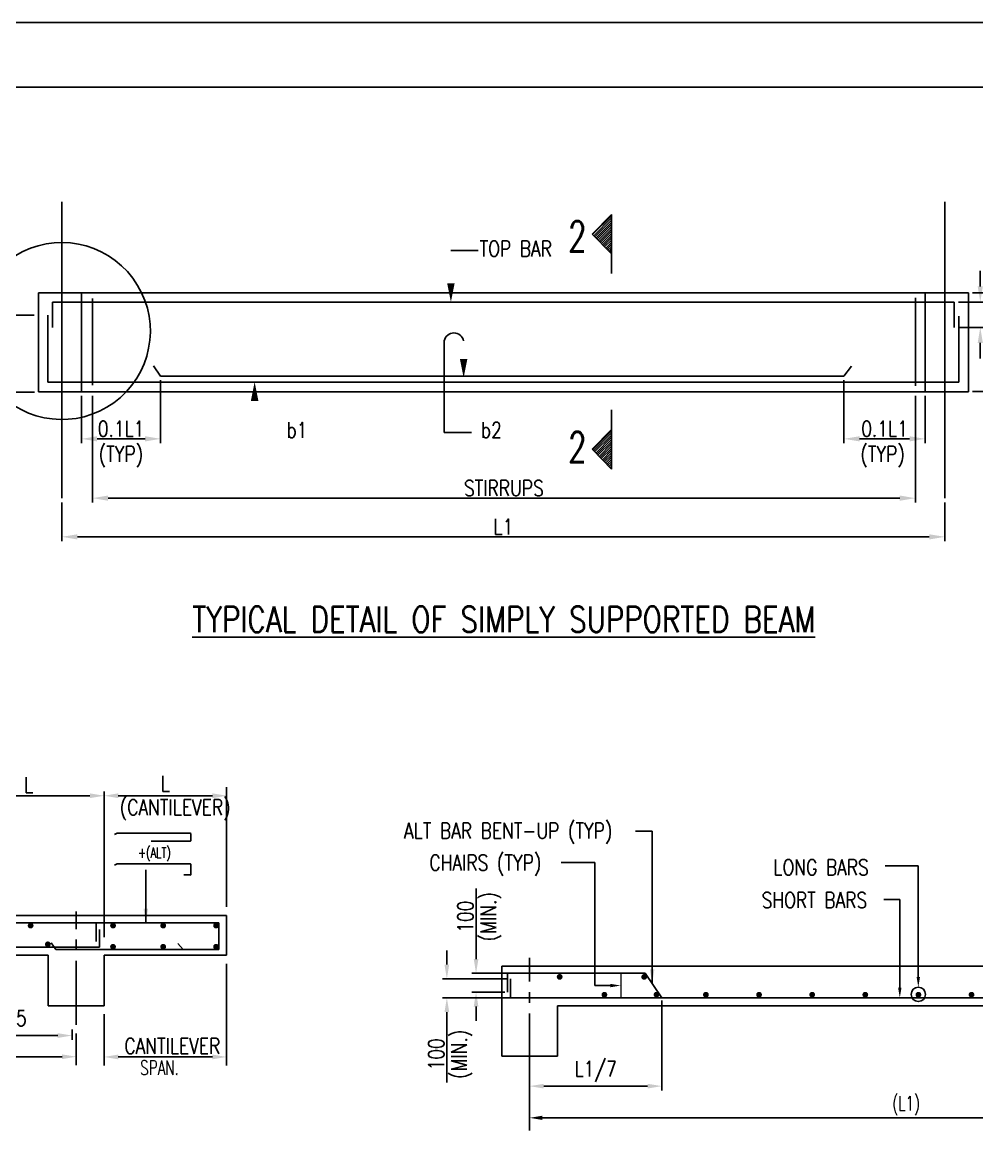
# Model space of a CAD drawing. Extents: x 345615 to 1272425, y -526289 to -156124.
# Drawn here: x 533160 to 549955, y -286086 to -266277 of the extents above; entities that cross this region are included whole.
import ezdxf
from ezdxf.enums import TextEntityAlignment as Align
from ezdxf.lldxf.tags import DXFTag

# ---------------------------------------------------------------- set-up
doc = ezdxf.new("R2010")
doc.units = 0
doc.header["$LTSCALE"] = 500
doc.header["$MEASUREMENT"] = 0
doc.header["$PDMODE"] = 35
doc.header["$PDSIZE"] = -15
doc.linetypes.add('CENTER2', pattern=[1.125, 0.75, -0.125, 0.125, -0.125])
doc.layers.get('DEFPOINTS').update_dxf_attribs({"color": 4})
for name, color, linetype in [('07', 5, 'Continuous'), ('08', 4, 'Continuous'), ('CEN', 8, 'CENTER'), ('CENTERLINE', 8, 'CENTER2'), ('DIM', 5, 'Continuous'), ('dimention', 7, 'Continuous'), ('hat', 8, 'Continuous'), ('LINK', 2, 'Continuous'), ('NO. SECTION', 1, 'Continuous'), ('other', 5, 'Continuous'), ('S-CONCRET LINE', 4, 'Continuous'), ('S-REINFORCEMENT', 6, 'Continuous'), ('S-SCHEDULE', 2, 'Continuous'), ('S-TEXT-1', 4, 'Continuous'), ('S-TITLE', 6, 'Continuous'), ('s_TITILE', 9, 'Continuous'), ('ST', 6, 'Continuous'), ('STIRRUPS', 2, 'Continuous')]:
    doc.layers.add(name, color=color, linetype=linetype)
doc.layers.add('LINE', color=253, linetype='Continuous', lineweight=18)
doc.styles.add('ROMANS', font='simplex.shx', dxfattribs={"width": 0.8, "height": 275, "bigfont": 'bigfont.shx'})
doc.styles.add('ROMENT', font='simplex.shx', dxfattribs={"bigfont": 'bigfont.shx'})
tags = doc.linetypes.add('CENTER', pattern=[2, 1.25, -0.25, 0.25, -0.25]).pattern_tags.tags
tags[10:11] = [DXFTag(74, 4), DXFTag(75, 0), DXFTag(340, '0'), DXFTag(46, 1.0), DXFTag(50, 0.0), DXFTag(44, 0.0), DXFTag(45, 0.0)]
tags[8:9] = [DXFTag(74, 4), DXFTag(75, 0), DXFTag(340, '0'), DXFTag(46, 1.0), DXFTag(50, 0.0), DXFTag(44, 0.0), DXFTag(45, 0.0)]
tags[6:7] = [DXFTag(74, 4), DXFTag(75, 0), DXFTag(340, '0'), DXFTag(46, 1.0), DXFTag(50, 0.0), DXFTag(44, 0.0), DXFTag(45, 0.0)]
tags[4:5] = [DXFTag(74, 4), DXFTag(75, 0), DXFTag(340, '0'), DXFTag(46, 1.0), DXFTag(50, 0.0), DXFTag(44, 0.0), DXFTag(45, 0.0)]
doc.dimstyles.new('5', dxfattribs={"dimtxt": 250, "dimasz": 250, "dimexe": 60, "dimexo": 60, "dimgap": 150, "dimtad": 1, "dimdec": 0, "dimlfac": 0.2, "dimzin": 0, "dimdsep": 46, "dimtxsty": 'ROMANS', "dimcen": -250, "dimclrd": 5, "dimclre": 5, "dimclrt": 4, "dimadec": 0, "dimazin": 0, "dimtfac": 1, "dimtdec": 0, "dimtix": 1, "dimtofl": 0, "dimtmove": 2, "dimatfit": 3, "dimfxl": 0, "dimtolj": 1, "dimtzin": 0, "dimarcsym": 0})
doc.dimstyles.new('Copy of INT2TIMES', dxfattribs={"dimtxt": 300, "dimasz": 275, "dimexe": 75, "dimexo": 75, "dimgap": 40, "dimtad": 1, "dimdec": 0, "dimlfac": 0.5, "dimrnd": 5, "dimzin": 0, "dimdsep": 46, "dimtxsty": 'ROMANS', "dimcen": -1, "dimclrd": 5, "dimclre": 5, "dimclrt": 4, "dimadec": 0, "dimazin": 0, "dimtfac": 1, "dimtdec": 0, "dimtix": 1, "dimtofl": 0, "dimtmove": 2, "dimatfit": 3, "dimfxl": 0, "dimtolj": 1, "dimtzin": 0, "dimarcsym": 0})
doc.dimstyles.new('Copy(2) of Standard', dxfattribs={"dimtxt": 300, "dimasz": 250, "dimexe": 75, "dimexo": 50, "dimgap": 50, "dimtad": 1, "dimdec": 0, "dimrnd": 5, "dimzin": 0, "dimdsep": 46, "dimtxsty": 'ROMANS', "dimcen": 0, "dimclrd": 5, "dimclre": 5, "dimclrt": 4, "dimadec": 0, "dimazin": 0, "dimtfac": 1, "dimtdec": 0, "dimtofl": 0, "dimtmove": 0, "dimatfit": 3, "dimfxl": 0, "dimtolj": 1, "dimtzin": 0, "dimarcsym": 0})
doc.dimstyles.new('INT1', dxfattribs={"dimtxt": 250, "dimasz": 250, "dimexe": 150, "dimexo": 60, "dimgap": 75, "dimtad": 1, "dimdec": 0, "dimzin": 0, "dimdsep": 46, "dimtxsty": 'ROMANS', "dimcen": -250, "dimclrd": 5, "dimclre": 5, "dimclrt": 4, "dimadec": 0, "dimazin": 0, "dimtfac": 1, "dimtdec": 0, "dimtix": 1, "dimtofl": 0, "dimtmove": 2, "dimatfit": 3, "dimfxl": 0, "dimtolj": 1, "dimtzin": 0, "dimarcsym": 0})
pattern_1 = [(225, (545883.1, -177756.062), (-19.505621, 19.505621), [])]

# ---------------------------------------------------------------- blocks, each defined once
blk = doc.blocks.new('*D21')
at = {"layer": 'DEFPOINTS', "color": 0, "ltscale": 2}
for p in [(534392, -272777), (548879, -272777), (534392, -274652)]:
    blk.add_point(p, dxfattribs=at)
at = {"layer": 'DIM', "color": 5, "lineweight": -2, "ltscale": 2}
for p, q in [((534392, -272852), (534392, -274727)), ((548879, -272852), (548879, -274727)), ((548604, -274652), (534667, -274652))]:
    blk.add_line(p, q, dxfattribs=at)
at = {"layer": 'DIM', "color": 5, "ltscale": 2}
for points in [[(534667, -274606), (534667, -274698), (534392, -274652)], [(548604, -274606), (548604, -274698), (548879, -274652)]]:
    blk.add_solid(points, dxfattribs=at)
at = {"layer": 'DIM', "color": 4, "ltscale": 2, "insert": (541635, -274475), "char_height": 275, "attachment_point": 5, "style": 'ROMANS'}
blk.add_mtext('\\A1;STIRRUPS', dxfattribs=at)
blk = doc.blocks.new('*D22')
at = {"layer": 'DEFPOINTS', "color": 0, "ltscale": 2}
for p in [(533852, -274652), (549399, -274652), (533852, -275333)]:
    blk.add_point(p, dxfattribs=at)
at = {"layer": 'DIM', "color": 5, "lineweight": -2, "ltscale": 2}
for p, q in [((533852, -274727), (533852, -275408)), ((549399, -274727), (549399, -275408)), ((549124, -275333), (534127, -275333))]:
    blk.add_line(p, q, dxfattribs=at)
at = {"layer": 'DIM', "color": 5, "ltscale": 2}
for points in [[(534127, -275288), (534127, -275379), (533852, -275333)], [(549124, -275288), (549124, -275379), (549399, -275333)]]:
    blk.add_solid(points, dxfattribs=at)
at = {"layer": 'DIM', "color": 4, "ltscale": 2, "insert": (541626, -275156), "char_height": 275, "attachment_point": 5, "style": 'ROMANS'}
blk.add_mtext('\\A1;L1', dxfattribs=at)
blk = doc.blocks.new('*D23')
at = {"layer": 'DEFPOINTS', "color": 0, "ltscale": 2}
for p in [(549812, -271034), (549812, -272777), (550714, -272777)]:
    blk.add_point(p, dxfattribs=at)
at = {"layer": 'DIM', "color": 5, "lineweight": -2, "ltscale": 2}
for p, q in [((549887, -271034), (550789, -271034)), ((550714, -271309), (550714, -272502)), ((549887, -272777), (550789, -272777))]:
    blk.add_line(p, q, dxfattribs=at)
at = {"layer": 'DIM', "color": 5, "ltscale": 2}
for points in [[(550668, -271309), (550759, -271309), (550714, -271034)], [(550668, -272502), (550759, -272502), (550714, -272777)]]:
    blk.add_solid(points, dxfattribs=at)
at = {"layer": 'DIM', "color": 4, "ltscale": 2, "insert": (550536, -271906), "char_height": 275, "attachment_point": 5, "rotation": 90, "style": 'ROMANS'}
blk.add_mtext('\\A1;D', dxfattribs=at)
blk = doc.blocks.new('*D24')
at = {"layer": 'DEFPOINTS', "color": 0, "ltscale": 2}
for p in [(549564, -271199), (550022, -271199), (549564, -271645)]:
    blk.add_point(p, dxfattribs=at)
at = {"layer": 'DIM', "color": 5, "lineweight": -2, "ltscale": 2}
for p, q in [((550022, -270924), (550022, -270649)), ((549639, -271199), (550097, -271199)), ((549639, -271645), (550097, -271645)), ((550022, -271920), (550022, -272195))]:
    blk.add_line(p, q, dxfattribs=at)
at = {"layer": 'DIM', "color": 5, "ltscale": 2}
for points in [[(549976, -270924), (550068, -270924), (550022, -271199)], [(549976, -271920), (550068, -271920), (550022, -271645)]]:
    blk.add_solid(points, dxfattribs=at)
at = {"layer": 'DIM', "color": 4, "ltscale": 2, "insert": (550293, -271422), "char_height": 275, "attachment_point": 5, "rotation": 90, "style": 'ROMANS'}
blk.add_mtext('\\A1;150', dxfattribs=at)
blk = doc.blocks.new('*D28')
at = {"layer": 'DEFPOINTS', "color": 0, "ltscale": 2}
for p in [(533440, -271430), (532999, -272783), (533449, -272783)]:
    blk.add_point(p, dxfattribs=at)
at = {"layer": 'DIM', "color": 5, "lineweight": -2, "ltscale": 2}
for p, q in [((533365, -271430), (532924, -271430)), ((532999, -271705), (532999, -272508)), ((533374, -272783), (532924, -272783))]:
    blk.add_line(p, q, dxfattribs=at)
at = {"layer": 'DIM', "color": 5, "ltscale": 2}
for points in [[(532953, -271705), (533045, -271705), (532999, -271430)], [(532953, -272508), (533045, -272508), (532999, -272783)]]:
    blk.add_solid(points, dxfattribs=at)
at = {"layer": 'DIM', "color": 4, "ltscale": 2, "insert": (532822, -272106), "char_height": 275, "attachment_point": 5, "rotation": 90, "style": 'ROMANS'}
blk.add_mtext('\\A1;{500}', dxfattribs=at)
blk = doc.blocks.new('*D30')
at = {"layer": 'DEFPOINTS', "color": 0, "ltscale": 2}
for p in [(535592, -272502), (534199, -272777), (534199, -273608)]:
    blk.add_point(p, dxfattribs=at)
at = {"layer": 'DIM', "color": 5, "lineweight": -2, "ltscale": 2}
for p, q in [((535592, -272577), (535592, -273683)), ((534199, -272852), (534199, -273683)), ((535317, -273608), (534474, -273608))]:
    blk.add_line(p, q, dxfattribs=at)
at = {"layer": 'DIM', "color": 5, "ltscale": 2}
for points in [[(534474, -273562), (534474, -273653), (534199, -273608)], [(535317, -273562), (535317, -273653), (535592, -273608)]]:
    blk.add_solid(points, dxfattribs=at)
at = {"layer": 'DIM', "color": 4, "ltscale": 2, "insert": (534896, -273430), "char_height": 275, "attachment_point": 5, "style": 'ROMANS'}
blk.add_mtext('\\A1;{\\A1;0.1L1}', dxfattribs=at)
blk = doc.blocks.new('*D31')
at = {"layer": 'DEFPOINTS', "color": 0, "ltscale": 2}
for p in [(547621, -272502), (549053, -272777), (549053, -273608)]:
    blk.add_point(p, dxfattribs=at)
at = {"layer": 'DIM', "color": 5, "lineweight": -2, "ltscale": 2}
for p, q in [((547621, -272577), (547621, -273683)), ((549053, -272852), (549053, -273683)), ((547896, -273608), (548778, -273608))]:
    blk.add_line(p, q, dxfattribs=at)
at = {"layer": 'DIM', "color": 5, "ltscale": 2}
for points in [[(547896, -273562), (547896, -273653), (547621, -273608)], [(548778, -273562), (548778, -273653), (549053, -273608)]]:
    blk.add_solid(points, dxfattribs=at)
at = {"layer": 'DIM', "color": 4, "ltscale": 2, "insert": (548337, -273430), "char_height": 275, "attachment_point": 5, "style": 'ROMANS'}
blk.add_mtext('\\A1;{\\A1;0.1L1}', dxfattribs=at)
blk = doc.blocks.new('*D38')
at = {"layer": 'DEFPOINTS', "color": 0}
for p in [(534107, -283926), (524397, -284517), (534107, -284487)]:
    blk.add_point(p, dxfattribs=at)
at = {"layer": 'DIM', "color": 5, "lineweight": -2}
for p, q in [((534107, -284076), (534107, -284637)), ((524397, -284367), (524397, -284337)), ((524647, -284487), (533857, -284487))]:
    blk.add_line(p, q, dxfattribs=at)
at = {"layer": 'DIM', "color": 5}
for points in [[(524647, -284446), (524647, -284529), (524397, -284487)], [(533857, -284446), (533857, -284529), (534107, -284487)]]:
    blk.add_solid(points, dxfattribs=at)
blk = doc.blocks.new('*D44')
at = {"layer": 'DEFPOINTS', "color": 0}
for p in [(536754, -282701), (534596, -283589), (536754, -284491)]:
    blk.add_point(p, dxfattribs=at)
at = {"layer": 'DIM', "color": 5, "lineweight": -2}
for p, q in [((536754, -282851), (536754, -284641)), ((534596, -283739), (534596, -284641)), ((534846, -284491), (536504, -284491))]:
    blk.add_line(p, q, dxfattribs=at)
at = {"layer": 'DIM', "color": 5}
for points in [[(534846, -284449), (534846, -284533), (534596, -284491)], [(536504, -284449), (536504, -284533), (536754, -284491)]]:
    blk.add_solid(points, dxfattribs=at)
at = {"layer": 'DIM', "color": 4, "insert": (535675, -284278), "char_height": 275, "attachment_point": 5, "style": 'ROMANS'}
blk.add_mtext('\\A1;   ', dxfattribs=at)
blk = doc.blocks.new('*D45')
at = {"layer": 'DEFPOINTS', "color": 0}
for p in [(531009, -279892), (531009, -282128), (534596, -282430)]:
    blk.add_point(p, dxfattribs=at)
at = {"layer": 'DIM', "color": 5, "lineweight": -2}
for p, q in [((531009, -282078), (531009, -279817)), ((534346, -279892), (531259, -279892)), ((534596, -282380), (534596, -279817))]:
    blk.add_line(p, q, dxfattribs=at)
at = {"layer": 'DIM', "color": 5}
for points in [[(531259, -279850), (531259, -279934), (531009, -279892)], [(534346, -279850), (534346, -279934), (534596, -279892)]]:
    blk.add_solid(points, dxfattribs=at)
at = {"layer": 'DIM', "color": 4, "insert": (532803, -279705), "char_height": 275, "attachment_point": 5, "style": 'ROMANS'}
blk.add_mtext('\\A1;1.5 x L', dxfattribs=at)
blk = doc.blocks.new('*D46')
at = {"layer": 'DEFPOINTS', "color": 0}
for p in [(534596, -279892), (536754, -279892), (536754, -281999)]:
    blk.add_point(p, dxfattribs=at)
at = {"layer": 'DIM', "color": 5, "lineweight": -2}
for p, q in [((534846, -279892), (536504, -279892)), ((536754, -281849), (536754, -279742))]:
    blk.add_line(p, q, dxfattribs=at)
at = {"layer": 'DIM', "color": 5}
for points in [[(534846, -279850), (534846, -279934), (534596, -279892)], [(536504, -279850), (536504, -279934), (536754, -279892)]]:
    blk.add_solid(points, dxfattribs=at)
at = {"layer": 'DIM', "color": 4, "insert": (535675, -279680), "char_height": 275, "attachment_point": 5, "style": 'ROMANS'}
blk.add_mtext('\\A1;L', dxfattribs=at)
blk = doc.blocks.new('*D49')
at = {"layer": 'DEFPOINTS', "color": 0}
for p in [(544416, -283450), (542088, -284849), (544416, -285005)]:
    blk.add_point(p, dxfattribs=at)
at = {"layer": 'DIM', "color": 5, "lineweight": -2}
for p, q in [((544416, -283500), (544416, -285080)), ((542088, -284899), (542088, -285080)), ((542338, -285005), (544166, -285005))]:
    blk.add_line(p, q, dxfattribs=at)
at = {"layer": 'DIM', "color": 5}
for points in [[(542338, -284964), (542338, -285047), (542088, -285005)], [(544166, -284964), (544166, -285047), (544416, -285005)]]:
    blk.add_solid(points, dxfattribs=at)
at = {"layer": 'DIM', "color": 4, "insert": (543252, -284746), "char_height": 275, "attachment_point": 5, "style": 'ROMANS'}
blk.add_mtext('\\A1;L1/7', dxfattribs=at)
blk = doc.blocks.new('*D50')
at = {"layer": 'DEFPOINTS', "color": 0}
for p in [(541145, -283018), (541744, -283018), (541699, -283353)]:
    blk.add_point(p, dxfattribs=at)
at = {"layer": 'DIM', "color": 5, "lineweight": -2}
for p, q in [((541145, -282768), (541145, -281528)), ((541694, -283018), (541070, -283018)), ((541649, -283353), (541070, -283353)), ((541145, -283603), (541145, -283853))]:
    blk.add_line(p, q, dxfattribs=at)
at = {"layer": 'DIM', "color": 5}
for points in [[(541104, -282768), (541187, -282768), (541145, -283018)], [(541187, -283603), (541104, -283603), (541145, -283353)]]:
    blk.add_solid(points, dxfattribs=at)
at = {"layer": 'DIM', "color": 4, "char_height": 275, "attachment_point": 5, "rotation": 90, "style": 'ROMANS'}
for s, insert in [('\\Fsimplex.shx,bigfont.shx;(MIN.)', (541405, -282023)), ('\\A1;100', (540958, -282023))]:
    blk.add_mtext(s, dxfattribs=dict(at, insert=insert))
blk = doc.blocks.new('*D51')
at = {"layer": 'DEFPOINTS', "color": 0}
for p in [(541751, -283115), (540631, -283450), (541796, -283450)]:
    blk.add_point(p, dxfattribs=at)
at = {"layer": 'DIM', "color": 5, "lineweight": -2}
for p, q in [((540631, -282865), (540631, -282615)), ((541701, -283115), (540556, -283115)), ((541746, -283450), (540556, -283450)), ((540631, -283700), (540631, -284940))]:
    blk.add_line(p, q, dxfattribs=at)
at = {"layer": 'DIM', "color": 5}
for points in [[(540589, -282865), (540673, -282865), (540631, -283115)], [(540673, -283700), (540589, -283700), (540631, -283450)]]:
    blk.add_solid(points, dxfattribs=at)
at = {"layer": 'DIM', "color": 4, "char_height": 275, "attachment_point": 5, "rotation": 90, "style": 'ROMANS'}
for s, insert in [('\\Fsimplex.shx,bigfont.shx;(MIN.)', (540891, -284445)), ('\\A1;100', (540444, -284445))]:
    blk.add_mtext(s, dxfattribs=dict(at, insert=insert))
blk = doc.blocks.new('*D133')
at = {"layer": 'DEFPOINTS', "color": 0}
for p in [(531691, -282559), (534032, -283959), (531691, -284115)]:
    blk.add_point(p, dxfattribs=at)
at = {"layer": 'DIM', "color": 5, "lineweight": -2}
for p, q in [((531691, -282609), (531691, -284190)), ((534032, -284009), (534032, -284190)), ((533782, -284115), (531941, -284115))]:
    blk.add_line(p, q, dxfattribs=at)
at = {"layer": 'DIM', "color": 5}
for points in [[(531941, -284073), (531941, -284156), (531691, -284115)], [(533782, -284073), (533782, -284156), (534032, -284115)]]:
    blk.add_solid(points, dxfattribs=at)
at = {"layer": 'DIM', "color": 4, "insert": (532862, -283855), "char_height": 275, "attachment_point": 5, "style": 'ROMANS'}
blk.add_mtext('\\A1;L1/5', dxfattribs=at)
blk = doc.blocks.new('zw$155A')
at = {"layer": 's_TITILE', "color": 7}
blk.add_lwpolyline([(0, 0), (88000, 0), (88000, 58000), (0, 58000)], close=True, dxfattribs=at)
at = {"layer": 's_TITILE', "color": 1}
blk.add_lwpolyline([(1300, 800), (78500, 800), (78500, 57200), (1300, 57200)], close=True, dxfattribs=at)

msp = doc.modelspace()

# ---------------------------------------------------------------- hatches: boundary and pattern name
at = {"layer": 'NO. SECTION', "ltscale": 5}
h = msp.add_hatch(dxfattribs=at)
h.set_pattern_fill('ANSI31', color=256, scale=220.680914, angle=90, style=0)
h.set_pattern_definition(pattern_1)
h.paths.add_polyline_path([(543187.284, -270003.432), (543529.209, -269655.444), (543529.209, -270351.419)])
h = msp.add_hatch(dxfattribs=at)
h.set_pattern_fill('ANSI31', color=256, scale=220.680914, angle=90, style=0)
h.set_pattern_definition(pattern_1)
h.paths.add_polyline_path([(543187.284, -273791.401), (543529.209, -274139.388), (543529.209, -273443.413)])

# ---------------------------------------------------------------- linework, layer by layer
at = {"layer": '07', "elevation": 0, "flags": 128}
msp.add_lwpolyline([(540926.092, -271880.077, 0, 0, 0), (540926.092, -272529.934, 0, 132, 0), (540926.092, -272200.153, 132, 132, 0)], format="xyseb", dxfattribs=at)
at = {"layer": '08', "elevation": 0}
msp.add_lwpolyline([(533439.941, -271034.152), (533439.941, -272777.434)], dxfattribs=at)
at = {"layer": 'CEN'}
for p, q in [((533852.441, -269434.6, 0), (533852.441, -274652.296, 0)), ((549399.247, -274652.296, 0), (549399.247, -269434.6, 0))]:
    msp.add_line(p, q, dxfattribs=at)
at = {"layer": 'CENTERLINE', "ltscale": 3}
for p, q in [((534106.955, -283926.014, 0), (534106.955, -281928.731, 0)), ((542088.391, -284853.078, 0), (542088.391, -282748.355, 0))]:
    msp.add_line(p, q, dxfattribs=at)
at = {"layer": 'DIM', "ltscale": 2}
for p, q in [((541182.571, -270288.61, 0), (540702.276, -270288.61, 0)), ((540584.44, -273496.421, 0), (540584.44, -271880.077, 0)), ((541064.734, -273496.421, 0), (540584.44, -273496.421, 0))]:
    msp.add_line(p, q, dxfattribs=at)
at = {"layer": 'DIM', "color": 5}
for p, q in [((543237.743, -281067.367, 0), (542644.64, -281067.367, 0)), ((548930.8, -281128.439, 0), (548346.588, -281128.439, 0)), ((548605.421, -281721.076, 0), (548323.821, -281721.076, 0)), ((543511.245, -283234.031, 0), (543237.743, -283234.031, 0))]:
    msp.add_line(p, q, dxfattribs=at)
at = {"layer": 'DIM'}
for p, q in [((543237.743, -283234.031, 0), (543237.743, -281067.367, 0)), ((548930.8, -283082.107, 0), (548930.8, -281128.439, 0)), ((548605.421, -283269.473, 0), (548605.421, -281721.076, 0)), ((542314.319, -285562.995, 0), (555243.129, -285562.995, 0))]:
    msp.add_line(p, q, dxfattribs=at)
at = {"layer": 'DIM', "ltscale": 2, "elevation": 0, "flags": 128}
for points in [[(540702.276, -270288.61, 0, 0, 0), (540702.276, -271199.152, 0, 132, 0), (540702.276, -270869.371, 132, 132, 0)], [(537726.933, -273496.421, 0, 0, 0), (537246.639, -273496.421, 0, 0, 0), (537246.639, -272609.013, 0, 132, 0), (537246.639, -272938.794, 132, 132, 0)]]:
    msp.add_lwpolyline(points, format="xyseb", dxfattribs=at)
at = {"layer": 'DIM', "ltscale": 2}
for centre, radius, start, end in [((533852.441, -271709.048, 0), 1558.217, 226.2597038, 206.9354204), ((540755.266, -271919.182, 0), 175.245, 12.893919, 167.106081)]:
    msp.add_arc(centre, radius, start, end, dxfattribs=at)
at = {"layer": 'dimention', "color": 5, "linetype": 'ByBlock'}
msp.add_line((542088.391, -284853.078, 0), (542088.391, -285788.911, 0), dxfattribs=at)
at = {"layer": 'dimention', "color": 5}
for points in [[(548900.754, -283082.107, 0), (548960.835, -283082.107, 0), (548930.8, -283262.365, 0)], [(548575.378, -283269.473, 0), (548635.468, -283269.473, 0), (548605.421, -283449.741, 0)]]:
    msp.add_solid(points, dxfattribs=at)
at = {"layer": 'dimention', "color": 5, "linetype": 'ByBlock'}
msp.add_solid([(542314.319, -285525.333, 0), (542314.319, -285600.642, 0), (542088.391, -285562.995, 0)], dxfattribs=at)
at = {"layer": 'hat'}
msp.add_circle((548930.8, -283388.802, 0), 126.431, dxfattribs=at)
at = {"layer": 'LINE'}
msp.add_line((543691.503, -283018.332, 0), (543691.503, -283449.741, 0), dxfattribs=at)
at = {"layer": 'LINK'}
msp.add_line((548879.1, -271122.924, 0), (548879.1, -272671.909, 0), dxfattribs=at)
at = {"layer": 'NO. SECTION'}
for p, q in [((543529.209, -269655.444, 0), (543187.284, -270003.432, 0)), ((543529.209, -270695.902, 0), (543529.209, -269655.444, 0)), ((543529.209, -270351.419, 0), (543187.284, -270003.432, 0)), ((543529.209, -273098.93, 0), (543529.209, -274139.388, 0)), ((543529.209, -273443.413, 0), (543187.284, -273791.401, 0)), ((543529.209, -274139.388, 0), (543187.284, -273791.401, 0))]:
    msp.add_line(p, q, dxfattribs=at)
at = {"layer": 'other'}
msp.add_solid([(543511.245, -283203.999, 0), (543511.245, -283264.077, 0), (543691.503, -283234.031, 0)], dxfattribs=at)
at = {"layer": 'S-CONCRET LINE', "color": 130}
for p, q in [((549811.747, -271034.152, 0), (533439.941, -271034.152, 0)), ((534198.941, -271034.152, 0), (534198.941, -272777.434, 0)), ((549052.747, -272777.434, 0), (549052.747, -271034.152, 0)), ((549811.747, -272777.434, 0), (549811.747, -271034.152, 0)), ((533439.941, -272777.434, 0), (534198.941, -272777.434, 0)), ((533439.941, -272782.67, 0), (533448.776, -272782.67, 0)), ((534198.941, -272777.434, 0), (549052.747, -272777.434, 0)), ((549052.747, -272777.434, 0), (549811.747, -272777.434, 0)), ((529728.897, -281999.392, 0), (536753.648, -281999.392, 0)), ((536753.648, -281999.392, 0), (536753.648, -282700.707, 0)), ((533613.946, -282700.707, 0), (529728.897, -282700.707, 0)), ((533613.946, -283589.035, 0), (533613.946, -282700.707, 0)), ((534596.449, -282700.707, 0), (534596.449, -283589.035, 0)), ((534596.449, -282700.707, 0), (536753.648, -282700.707, 0)), ((541597.135, -282890.032, 0), (555959.888, -282890.032, 0)), ((541597.135, -282890.032, 0), (541597.135, -284479.675, 0)), ((534596.449, -283589.035, 0), (533613.946, -283589.035, 0)), ((542579.638, -284479.675, 0), (542579.638, -283591.347, 0)), ((554977.385, -283591.347, 0), (542579.638, -283591.347, 0)), ((541597.135, -284479.675, 0), (542579.638, -284479.675, 0))]:
    msp.add_line(p, q, dxfattribs=at)
at = {"layer": 'S-REINFORCEMENT', "linetype": 'Continuous'}
for p, q in [((533687.441, -271644.732, 0), (533687.441, -271199.152, 0)), ((549564.247, -271644.732, 0), (549564.247, -271199.152, 0)), ((533604.941, -272612.434, 0), (533604.941, -271430.152, 0)), ((549646.747, -272612.434, 0), (549646.747, -271446.735, 0)), ((535592.44, -272502.434, 0), (535466.94, -272322.654, 0)), ((547621.44, -272502.434, 0), (547753.199, -272327.189, 0)), ((535592.44, -272502.434, 0), (547621.44, -272502.434, 0)), ((533604.941, -272612.434, 0), (549646.747, -272612.434, 0))]:
    msp.add_line(p, q, dxfattribs=at)
at = {"layer": 'S-REINFORCEMENT'}
for p, q in [((534828.931, -280549.607, 0), (534779.159, -280572.27, 0)), ((536110.855, -280549.607, 0), (534828.931, -280549.607, 0)), ((536125.78, -280564.545, 0), (536125.78, -280676.225, 0)), ((536110.855, -280691.163, 0), (535423.89, -280691.163, 0)), ((534828.931, -281092.549, 0), (534779.159, -281115.22, 0)), ((536110.855, -281092.549, 0), (534828.931, -281092.549, 0)), ((536125.78, -281107.483, 0), (536125.78, -281273.677, 0)), ((536121.413, -281284.235, 0), (536002.851, -281284.235, 0)), ((535448.952, -282127.692, 0), (531008.665, -282127.692, 0)), ((536618.308, -282127.692, 0), (532094.388, -282127.692, 0)), ((534459.019, -282461.21, 0), (534459.019, -282127.692, 0)), ((534514.007, -282559.101, 0), (534514.007, -282248.507, 0)), ((536618.308, -282127.692, 0), (536618.308, -282601.937, 0)), ((529728.897, -282559.101, 0), (534514.007, -282559.101, 0)), ((533749.437, -282601.937, 0), (533666.637, -282480.137, 0)), ((536618.308, -282601.937, 0), (533749.437, -282601.937, 0)), ((535986.63, -282601.937, 0), (535895.886, -282491.051, 0)), ((541698.744, -283018.332, 0), (544124.865, -283018.332, 0)), ((541698.744, -283018.332, 0), (541698.744, -283353.223, 0)), ((544124.865, -283018.332, 0), (544415.57, -283449.741, 0)), ((541751.031, -283114.845, 0), (541751.031, -283449.741, 0)), ((541751.031, -283449.741, 0), (555805.992, -283449.741, 0))]:
    msp.add_line(p, q, dxfattribs=at)
at = {"layer": 'S-REINFORCEMENT', "linetype": 'Continuous', "elevation": 0}
msp.add_lwpolyline([(549564.247, -271199.152), (533687.441, -271199.152), (533687.441, -271199.152)], dxfattribs=at)
at = {"layer": 'S-REINFORCEMENT', "const_width": 50.698, "elevation": 0}
for points in [[(533328.821, -282178.765, -1), (533278.13, -282178.765, -1)], [(534728.394, -282178.717, -1), (534779.088, -282178.717, -1)], [(535611.643, -282178.717, -1), (535662.337, -282178.717, -1)], [(536542.168, -282178.717, -1), (536592.863, -282178.717, -1)], [(533580.986, -282508.18, 1), (533631.678, -282508.18, 1)], [(534728.394, -282550.912, 1), (534779.088, -282550.912, 1)], [(535611.643, -282550.912, 1), (535662.337, -282550.912, 1)], [(536542.168, -282550.912, 1), (536592.863, -282550.912, 1)], [(542591.567, -283081.976, 1), (542642.259, -283081.976, 1)], [(544079.32, -283081.976, 1), (544130.011, -283081.976, 1)], [(543379.055, -283395.374, 1), (543429.747, -283395.374, 1)], [(544346.836, -283395.374, -1), (544296.132, -283395.374, -1)], [(545217.087, -283395.374, -1), (545166.383, -283395.374, -1)], [(546152.363, -283395.374, -1), (546101.66, -283395.374, -1)], [(547087.639, -283395.374, -1), (547036.936, -283395.374, -1)], [(548022.916, -283395.374, -1), (547972.212, -283395.374, -1)], [(548958.192, -283395.374, -1), (548907.488, -283395.374, -1)], [(549893.468, -283395.374, -1), (549842.764, -283395.374, -1)]]:
    msp.add_lwpolyline(points, format="xyb", close=True, dxfattribs=at)
at = {"layer": 'ST'}
for centre, start, end in [((536110.855, -280564.545, 0), 0, 90), ((536110.855, -280676.225, 0), 270, 0), ((536110.855, -281107.483, 0), 0, 90), ((536110.855, -281273.677, 0), 270, 0)]:
    msp.add_arc(centre, 14.932, start, end, dxfattribs=at)
at = {"layer": 'STIRRUPS'}
msp.add_line((534391.755, -271133.752, 0), (534391.755, -272661.956, 0), dxfattribs=at)

# ---------------------------------------------------------------- block references
at = {"xscale": 1.420454545454545, "yscale": 1.420454545454545, "zscale": 1.420454545454545}
msp.add_blockref('zw$155A', (479678.769, -348663.35), dxfattribs=at)

# ---------------------------------------------------------------- texts
at = {"layer": 'NO. SECTION', "style": 'ROMANS', "width": 0.7}
for p in [(542928.205, -270042.608, 0), (542928.205, -273752.225, 0)]:
    msp.add_text('2', height=533.333, dxfattribs=at).set_placement(p, align=Align.MIDDLE)
at = {"layer": 'S-SCHEDULE', "color": 4, "style": 'ROMANS', "width": 0.7}
for s, height, p in [('+(ALT)', 183.3333, (535481.269, -280905.152, 0)), (' (L1)', 250, (548656.253, -285326.28, 0))]:
    msp.add_text(s, height=height, dxfattribs=at).set_placement(p, align=Align.MIDDLE)
msp.add_text(' SPAN. ', height=250, dxfattribs=at).set_placement((535110.582, -284680.127, 0), align=Align.MIDDLE_LEFT)
at = {"layer": 'S-TEXT-1', "style": 'ROMENT', "width": 0.8}
for s, p in [('TOP BAR', (541208.053, -270396.558, 0)), ('b1', (537809.276, -273589.989, 0)), ('b2', (541230.073, -273589.989, 0)), ('(TYP)', (534502.145, -274013.028, 0)), ('(TYP)', (547911.447, -274013.028, 0))]:
    msp.add_text(s, height=275, dxfattribs=at).set_placement(p)
at = {"layer": 'S-TEXT-1', "linetype": 'ByBlock', "style": 'ROMANS', "width": 0.8}
for s, p in [('(CANTILEVER)', (534872.651, -280095.555, 0)), ('CHAIRS (TYP)', (540324.734, -281071.137, 0)), ('CANTILEVER  ', (534954.395, -284298.469, 0))]:
    msp.add_text(s, height=275, dxfattribs=at).set_placement(p, align=Align.MIDDLE_LEFT)
msp.add_text('ALT BAR BENT-UP (TYP)', height=275, dxfattribs=at).set_placement((541712.031, -280528.263, 0), align=Align.MIDDLE)
at = {"layer": 'S-TEXT-1', "style": 'ROMENT', "width": 0.8}
for s, p in [('LONG BARS', (546380.217, -281152.171, 0)), ('SHORT BARS', (546173.733, -281729.449, 0))]:
    msp.add_text(s, height=275, dxfattribs=at).set_placement(p, align=Align.MIDDLE_LEFT)
at = {"layer": 'S-TITLE', "style": 'ROMANS', "width": 0.8}
msp.add_text('%%UTYPICAL DETAIL OF SIMPLY SUPPORTED BEAM', height=450, dxfattribs=at).set_placement((541632.736, -276786.369, 0), align=Align.MIDDLE_CENTER)

# ---------------------------------------------------------------- dimensions: what is measured, and where the dimension line sits
at = {"layer": 'DIM', "ltscale": 2}
dim = msp.add_linear_dim(base=(550022.145, -271199.152, 0), p1=(549564.247, -271644.732, 0), p2=(549564.247, -271199.152, 0), angle=90, text='150', dimstyle='Copy of INT2TIMES', dxfattribs=at)
dim.commit()
dim.dimension.update_dxf_attribs({"geometry": '*D24', "text_midpoint": (550293.145, -271421.942, 0), "dimtype": 160})
for base, p1, p2, angle, text, picture, middle in [((550713.645, -272777.434, 0), (549811.747, -271034.152, 0), (549811.747, -272777.434, 0), 270, 'D', '*D23', (550536.145, -271905.793, 0)), ((532999.284, -272782.67, 0), (533439.941, -271430.152, 0), (533448.776, -272782.67, 0), 90, '{500}', '*D28', (532821.784, -272106.411, 0)), ((549052.747, -273607.651, 0), (547621.44, -272502.434, 0), (549052.747, -272777.434, 0), 180, '{\\A1;0.1L1}', '*D31', (548337.093, -273430.151, 0)), ((534391.755, -274652.296, 0), (548879.1, -272777.434, 0), (534391.755, -272777.434, 0), 180, 'STIRRUPS', '*D21', (541635.427, -274474.796, 0)), ((533852.441, -275333.382, 0), (549399.247, -274652.296, 0), (533852.441, -274652.296, 0), 180, 'L1', '*D22', (541625.844, -275155.882, 0))]:
    dim = msp.add_linear_dim(base=base, p1=p1, p2=p2, angle=angle, text=text, dimstyle='Copy of INT2TIMES', dxfattribs=at)
    dim.commit()
    dim.dimension.update_dxf_attribs({"geometry": picture, "text_midpoint": middle})
dim = msp.add_linear_dim(base=(534198.941, -273607.651, 0), p1=(535592.44, -272502.434, 0), p2=(534198.941, -272777.434, 0), text='{\\A1;0.1L1}', dimstyle='Copy of INT2TIMES', dxfattribs=at)
dim.commit()
dim.dimension.update_dxf_attribs({"geometry": '*D30', "text_midpoint": (534895.691, -273430.151, 0)})
at = {"layer": 'DIM'}
for base, p1, p2, text, dimstyle, override, picture, middle in [((531008.665, -279892.066, 0), (534596.449, -282430.091, 0), (531008.665, -282127.692, 0), '1.5 x L', 'Copy(2) of Standard', {"dimfxl": 60}, '*D45', (532802.557, -279704.566, 0)), ((536753.648, -279892.066, 0), (534596.449, -279892.066, 0), (536753.648, -281999.392, 0), 'L', 'INT1', {"dimexo": 150, "dimlfac": 0.25}, '*D46', (535675.049, -279679.566, 0)), ((536753.648, -284490.977, 0), (534596.449, -283589.035, 0), (536753.648, -282700.707, 0), '   ', 'INT1', {"dimexo": 150, "dimlfac": 0.25}, '*D44', (535675.049, -284278.477, 0)), ((544415.57, -285005.438, 0), (542088.391, -284849.361, 0), (544415.57, -283449.741, 0), 'L1/7', 'Copy(2) of Standard', {"dimfxl": 60}, '*D49', (543251.98, -284745.915, 0)), ((534106.955, -284487.355, 0), (524397.277, -284517.44, 0), (534106.955, -283926.014, 0), ' ', 'INT1', {"dimexo": 150, "dimlfac": 0.25}, '*D38', (529252.116, -284487.355, 0))]:
    dim = msp.add_linear_dim(base=base, p1=p1, p2=p2, text=text, dimstyle=dimstyle, override=override, dxfattribs=at)
    dim.commit()
    dim.dimension.update_dxf_attribs({"geometry": picture, "text_midpoint": middle})
for base, p1, p2, angle, text, override, picture, middle in [((541145.352, -283018.332, 0), (541698.744, -283353.223, 0), (541743.808, -283018.332, 0), 90, '100\\X\\Fsimplex.shx,bigfont.shx;(MIN.)', {"dimtxsty": 'ROMANS'}, '*D50', (541145.352, -282023.094, 0)), ((531690.871, -284114.798, 0), (534032.449, -283958.721, 0), (531690.871, -282559.101, 0), 180, 'L1/5', {"dimfxl": 60}, '*D133', (532861.66, -283855.275, 0)), ((540631.084, -283449.736, 0), (541751.031, -283114.845, 0), (541796.096, -283449.736, 0), 90, '100\\X\\Fsimplex.shx,bigfont.shx;(MIN.)', {"dimtxsty": 'ROMANS'}, '*D51', (540631.084, -284444.974, 0))]:
    dim = msp.add_linear_dim(base=base, p1=p1, p2=p2, angle=angle, text=text, dimstyle='Copy(2) of Standard', override=override, dxfattribs=at)
    dim.commit()
    dim.dimension.update_dxf_attribs({"geometry": picture, "text_midpoint": middle})

# ---------------------------------------------------------------- leaders
msp.add_leader([(544245.064, -283196.708, 0), (544245.064, -280512.809, 0), (543953.442, -280512.809, 0)], dimstyle='Copy(2) of Standard', override={"dimgap": 10, "dimtad": 0, "dimfxl": 60}, dxfattribs=at)
at = {"layer": 'dimention', "linetype": 'Continuous'}
msp.add_leader([(535330.988, -282127.692, 0), (535330.988, -281386.307, 0), (535330.988, -281195.624, 0)], dimstyle='5', dxfattribs=at)

doc.saveas('drawing.dxf')
